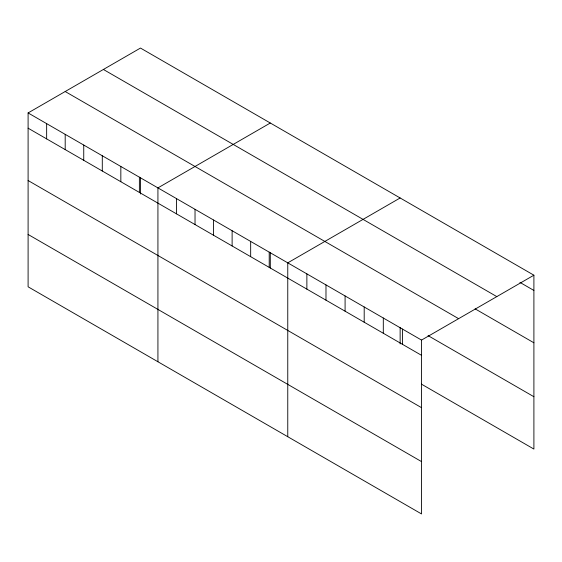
<?xml version="1.0" encoding="UTF-8"?>
<svg xmlns="http://www.w3.org/2000/svg" width="562" height="562" viewBox="0 0 562 562"><rect width="100%" height="100%" fill="white"/><g stroke="black" fill="none" stroke-linecap="round" stroke-linejoin="round"><path stroke-width="0.84" d="M28.1 112.934L421.528 340.08L421.528 513.942L28.1 286.803L28.1 112.934L140.472 48.058L533.9 275.197L533.9 449.066L421.451 384.141M270.301 123.015L157.929 187.891L157.929 361.759M400.137 197.972L287.765 262.847L287.765 436.716M421.528 340.08L533.9 275.197M519.934 282.384L533.9 290.449M103.387 69.463L496.815 296.61M475.101 308.847L533.9 342.792M65.185 91.522L458.613 318.668M428.061 335.619L533.9 396.723M28.1 128.185L421.528 355.325M28.1 180.528L421.528 407.668M28.1 234.459L421.528 461.599M402.42 329.044L402.42 344.295M400.137 327.344L400.137 343.923M383.305 318.015L383.305 333.259M364.197 306.978L364.197 322.23M345.089 295.949L345.089 311.193M325.981 284.913L325.981 300.164M306.873 273.884L306.873 289.128M270.301 252.387L270.301 268.088M269.212 252.141L269.212 267.386M250.666 241.435L250.666 256.679M232.12 230.722L232.12 245.973M213.574 220.016L213.574 235.267M195.028 209.31L195.028 224.554M176.475 198.597L176.475 213.848M140.472 177.43L140.472 194.002M139.383 177.185L139.383 192.429M120.837 166.478L120.837 181.723M102.291 155.765L102.291 171.017M83.745 145.059L83.745 160.303M65.192 134.353L65.192 149.597M46.646 123.64L46.646 138.891"/></g></svg>
